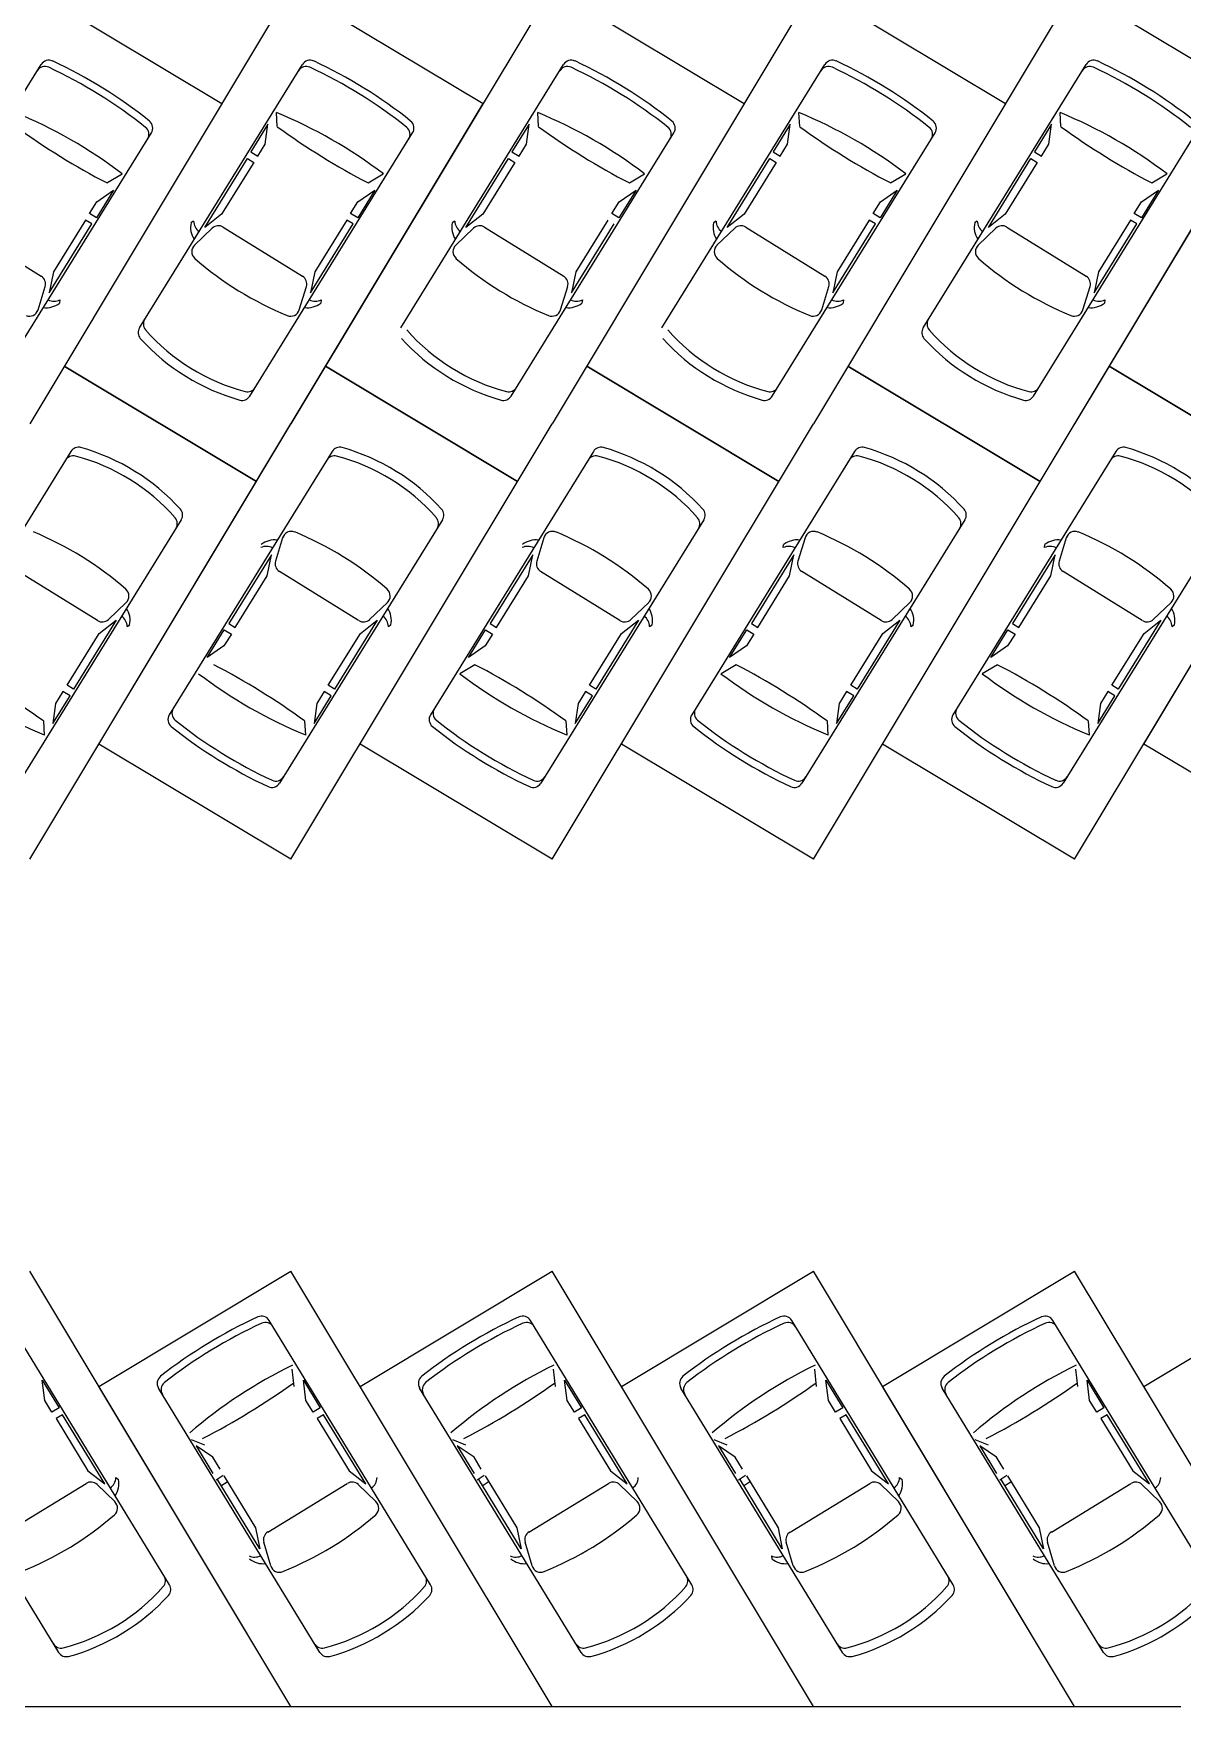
# Model space of a CAD drawing. Header units: millimetres. Extents: x 2478 to 18835, y -4183 to 1193.
# Drawn here: x 15297 to 16749, y -4183 to -2070 of the extents above; entities that cross this region are included whole.
import ezdxf

# ---------------------------------------------------------------- set-up
doc = ezdxf.new("R2010")
doc.units = ezdxf.units.MM

msp = doc.modelspace()

# ---------------------------------------------------------------- linework, layer by layer
at = {"color": 1}
for p, q in [((15622.2, -2013.2), (15292.2, -2563.2)), ((15292.2, -2013.2), (15534.9, -2158.8)), ((15622.2, -2013.2), (15292.2, -2563.2)), ((15952.2, -2013.2), (15622.2, -2563.2)), ((15622.2, -2013.2), (15864.9, -2158.8)), ((15952.2, -2013.2), (16194.9, -2158.8)), ((16282.2, -2013.2), (15952.2, -2563.2)), ((16612.2, -2013.2), (16282.2, -2563.2)), ((16282.2, -2013.2), (16524.9, -2158.8)), ((16612.2, -2013.2), (16282.2, -2563.2)), ((16612.2, -2013.2), (16854.9, -2158.8)), ((16942.2, -2013.2), (16612.2, -2563.2)), ((16942.2, -2013.2), (16612.2, -2563.2)), ((15292.2, -3113.2), (15864.9, -2158.8)), ((16282.2, -3113.2), (16854.9, -2158.8)), ((16612.2, -3113.2), (17184.9, -2158.8)), ((15578.5, -2636), (15335.9, -2490.4)), ((15335.9, -2490.4), (15578.5, -2636)), ((15908.5, -2636), (15665.9, -2490.4)), ((15665.9, -2490.4), (15908.5, -2636)), ((15665.9, -2490.4), (15908.5, -2636)), ((15665.9, -2490.4), (15908.5, -2636)), ((15995.9, -2490.4), (16238.5, -2636)), ((15995.9, -2490.4), (16238.5, -2636)), ((16238.5, -2636), (15995.9, -2490.4)), ((16325.9, -2490.4), (16568.5, -2636)), ((16568.5, -2636), (16325.9, -2490.4)), ((16898.5, -2636), (16655.9, -2490.4)), ((16655.9, -2490.4), (16898.5, -2636)), ((15379.6, -2967.6), (15622.2, -2563.2)), ((15622.2, -3113.2), (15952.2, -2563.2)), ((15952.2, -3113.2), (16282.2, -2563.2)), ((15952.2, -3113.2), (16282.2, -2563.2)), ((16699.6, -2967.6), (16942.2, -2563.2)), ((15622.2, -3113.2), (15379.6, -2967.6)), ((15952.2, -3113.2), (15709.6, -2967.6)), ((16282.2, -3113.2), (16039.6, -2967.6)), ((16282.2, -3113.2), (16039.6, -2967.6)), ((16612.2, -3113.2), (16369.6, -2967.6)), ((16612.2, -3113.2), (16369.6, -2967.6)), ((16942.2, -3113.2), (16699.6, -2967.6)), ((15622.2, -4183.2), (15292.2, -3633.2)), ((15379.6, -3778.8), (15622.2, -3633.2)), ((15952.2, -4183.2), (15622.2, -3633.2)), ((15709.6, -3778.8), (15952.2, -3633.2)), ((16282.2, -4183.2), (15952.2, -3633.2)), ((16039.6, -3778.8), (16282.2, -3633.2)), ((16612.2, -4183.2), (16282.2, -3633.2)), ((16369.6, -3778.8), (16612.2, -3633.2)), ((16942.2, -4183.2), (16612.2, -3633.2)), ((16699.6, -3778.8), (16942.2, -3633.2)), ((15622.2, -4183.2), (15379.6, -3778.8)), ((16612.2, -4183.2), (16369.6, -3778.8))]:
    msp.add_line(p, q, dxfattribs=at)
at = {"color": 0}
for p, q in [((15100.8, -2442), (15306.6, -2109.4)), ((15430.8, -2442), (15636.6, -2109.4)), ((15760.8, -2442), (15966.6, -2109.4)), ((16090.8, -2442), (16296.6, -2109.4)), ((16420.8, -2442), (16626.6, -2109.4)), ((15604.9, -2187.9), (15603.9, -2170.2)), ((15934.9, -2187.9), (15933.9, -2170.2)), ((16264.9, -2187.9), (16263.9, -2170.2)), ((16594.9, -2187.9), (16593.9, -2170.2)), ((15240.2, -2528.2), (15445.9, -2195.7)), ((15570.2, -2528.2), (15775.9, -2195.7)), ((15593, -2184.6), (15571.4, -2219.6)), ((15589.6, -2210.1), (15593, -2184.6)), ((15900.2, -2528.2), (16105.9, -2195.7)), ((15923, -2184.6), (15901.4, -2219.6)), ((15919.6, -2210.1), (15923, -2184.6)), ((16230.2, -2528.2), (16435.9, -2195.7)), ((16253, -2184.6), (16231.4, -2219.6)), ((16249.6, -2210.1), (16253, -2184.6)), ((16560.2, -2528.2), (16765.9, -2195.7)), ((16583, -2184.6), (16561.4, -2219.6)), ((16579.6, -2210.1), (16583, -2184.6)), ((15580.3, -2225.1), (15589.6, -2210.1)), ((15910.3, -2225.1), (15919.6, -2210.1)), ((16240.3, -2225.1), (16249.6, -2210.1)), ((16570.3, -2225.1), (16579.6, -2210.1)), ((15513.3, -2315.2), (15567.1, -2228.2)), ((15575.1, -2233.1), (15534.6, -2298.6)), ((15567.1, -2228.2), (15575.1, -2233.1)), ((15571.4, -2219.6), (15580.3, -2225.1)), ((15843.3, -2315.2), (15897.1, -2228.2)), ((15905.1, -2233.1), (15864.6, -2298.6)), ((15897.1, -2228.2), (15905.1, -2233.1)), ((15901.4, -2219.6), (15910.3, -2225.1)), ((16173.3, -2315.2), (16227.1, -2228.2)), ((16235.1, -2233.1), (16194.6, -2298.6)), ((16227.1, -2228.2), (16235.1, -2233.1)), ((16231.4, -2219.6), (16240.3, -2225.1)), ((16503.3, -2315.2), (16557.1, -2228.2)), ((16565.1, -2233.1), (16524.6, -2298.6)), ((16557.1, -2228.2), (16565.1, -2233.1)), ((16561.4, -2219.6), (16570.3, -2225.1)), ((15389.8, -2259), (15408.9, -2247.6)), ((15719.8, -2259), (15738.9, -2247.6)), ((16049.8, -2259), (16068.9, -2247.6)), ((16379.8, -2259), (16398.9, -2247.6)), ((16709.8, -2259), (16728.9, -2247.6)), ((15398.1, -2268.2), (15376.5, -2303.2)), ((15376.8, -2282.7), (15398.1, -2268.2)), ((15728.1, -2268.2), (15706.5, -2303.2)), ((15706.8, -2282.7), (15728.1, -2268.2)), ((16058.1, -2268.2), (16036.5, -2303.2)), ((16036.8, -2282.7), (16058.1, -2268.2)), ((16388.1, -2268.2), (16366.5, -2303.2)), ((16366.8, -2282.7), (16388.1, -2268.2)), ((16718.1, -2268.2), (16696.5, -2303.2)), ((16696.8, -2282.7), (16718.1, -2268.2)), ((15367.5, -2297.6), (15376.8, -2282.7)), ((15376.5, -2303.2), (15367.5, -2297.6)), ((15534.6, -2298.6), (15513.3, -2315.2)), ((15697.5, -2297.6), (15706.8, -2282.7)), ((15706.5, -2303.2), (15697.5, -2297.6)), ((15864.6, -2298.6), (15843.3, -2315.2)), ((16027.5, -2297.6), (16036.8, -2282.7)), ((16036.5, -2303.2), (16027.5, -2297.6)), ((16194.6, -2298.6), (16173.3, -2315.2)), ((16357.5, -2297.6), (16366.8, -2282.7)), ((16366.5, -2303.2), (16357.5, -2297.6)), ((16524.6, -2298.6), (16503.3, -2315.2)), ((16687.5, -2297.6), (16696.8, -2282.7)), ((16696.5, -2303.2), (16687.5, -2297.6)), ((15206.7, -2314.7), (15306.8, -2376.6)), ((15316.8, -2397.9), (15370.6, -2310.8)), ((15362.7, -2305.9), (15322.2, -2371.3)), ((15370.6, -2310.8), (15362.7, -2305.9)), ((15499.2, -2307.1), (15495.9, -2309.3)), ((15500.4, -2337.4), (15522.8, -2316.1)), ((15536.7, -2314.7), (15636.8, -2376.6)), ((15646.8, -2397.9), (15700.6, -2310.8)), ((15692.7, -2305.9), (15652.2, -2371.3)), ((15700.6, -2310.8), (15692.7, -2305.9)), ((15829.2, -2307.1), (15825.9, -2309.3)), ((15830.4, -2337.4), (15852.8, -2316.1)), ((15866.7, -2314.7), (15966.8, -2376.6)), ((15976.8, -2397.9), (16030.6, -2310.8)), ((16022.7, -2305.9), (15982.2, -2371.3)), ((16159.2, -2307.1), (16155.9, -2309.3)), ((16160.4, -2337.4), (16182.8, -2316.1)), ((16196.7, -2314.7), (16296.8, -2376.6)), ((16306.8, -2397.9), (16360.6, -2310.8)), ((16352.7, -2305.9), (16312.2, -2371.3)), ((16360.6, -2310.8), (16352.7, -2305.9)), ((16489.2, -2307.1), (16485.9, -2309.3)), ((16490.4, -2337.4), (16512.8, -2316.1)), ((16526.7, -2314.7), (16626.8, -2376.6)), ((16636.8, -2397.9), (16690.6, -2310.8)), ((16682.7, -2305.9), (16642.2, -2371.3)), ((16690.6, -2310.8), (16682.7, -2305.9)), ((15322.2, -2371.3), (15316.8, -2397.9)), ((15652.2, -2371.3), (15646.8, -2397.9)), ((15982.2, -2371.3), (15976.8, -2397.9)), ((16312.2, -2371.3), (16306.8, -2397.9)), ((16642.2, -2371.3), (16636.8, -2397.9)), ((15302.7, -2419.3), (15311.8, -2389.7)), ((15330.4, -2406.8), (15329.8, -2410.7)), ((15632.7, -2419.3), (15641.8, -2389.7)), ((15660.4, -2406.8), (15659.8, -2410.7)), ((15962.7, -2419.3), (15971.8, -2389.7)), ((15990.4, -2406.8), (15989.8, -2410.7)), ((16292.7, -2419.3), (16301.8, -2389.7)), ((16320.4, -2406.8), (16319.8, -2410.7)), ((16622.7, -2419.3), (16631.8, -2389.7)), ((16650.4, -2406.8), (16649.8, -2410.7)), ((15344.3, -2598.1), (15138.5, -2930.7)), ((15674.3, -2598.1), (15468.5, -2930.7)), ((16004.3, -2598.1), (15798.5, -2930.7)), ((16334.3, -2598.1), (16128.5, -2930.7)), ((16664.3, -2598.1), (16458.5, -2930.7)), ((15483.6, -2684.4), (15277.8, -3017)), ((15813.6, -2684.4), (15607.8, -3017)), ((16143.6, -2684.4), (15937.8, -3017)), ((16473.6, -2684.4), (16267.8, -3017)), ((16803.6, -2684.4), (16597.8, -3017)), ((15611.7, -2707.1), (15602.7, -2736.7)), ((15941.7, -2707.1), (15932.7, -2736.7)), ((16244.1, -2719.6), (16244.6, -2715.6)), ((16271.7, -2707.1), (16262.7, -2736.7)), ((16574.1, -2719.6), (16574.6, -2715.6)), ((16601.7, -2707.1), (16592.7, -2736.7)), ((15597.6, -2728.5), (15543.8, -2815.5)), ((15592.2, -2755), (15597.6, -2728.5)), ((15927.6, -2728.5), (15873.8, -2815.5)), ((15922.2, -2755), (15927.6, -2728.5)), ((16257.6, -2728.5), (16203.8, -2815.5)), ((16252.2, -2755), (16257.6, -2728.5)), ((16587.6, -2728.5), (16533.8, -2815.5)), ((16582.2, -2755), (16587.6, -2728.5)), ((15377.7, -2811.7), (15277.6, -2749.7)), ((15551.8, -2820.5), (15592.2, -2755)), ((15707.7, -2811.7), (15607.6, -2749.7)), ((15881.8, -2820.5), (15922.2, -2755)), ((16037.7, -2811.7), (15937.6, -2749.7)), ((16211.8, -2820.5), (16252.2, -2755)), ((16367.7, -2811.7), (16267.6, -2749.7)), ((16541.8, -2820.5), (16582.2, -2755)), ((16697.7, -2811.7), (16597.6, -2749.7)), ((15414.1, -2789), (15391.6, -2810.3)), ((15744.1, -2789), (15721.6, -2810.3)), ((16074.1, -2789), (16051.6, -2810.3)), ((16404.1, -2789), (16381.6, -2810.3)), ((16734.1, -2789), (16711.6, -2810.3)), ((15339.4, -2893.2), (15379.9, -2827.8)), ((15401.2, -2811.1), (15347.3, -2898.1)), ((15379.9, -2827.8), (15401.2, -2811.1)), ((15415.2, -2819.3), (15418.5, -2817)), ((15516.3, -2858.2), (15538, -2823.2)), ((15546.9, -2828.7), (15537.6, -2843.7)), ((15538, -2823.2), (15546.9, -2828.7)), ((15543.8, -2815.5), (15551.8, -2820.5)), ((15669.4, -2893.2), (15709.9, -2827.8)), ((15731.2, -2811.1), (15677.3, -2898.1)), ((15709.9, -2827.8), (15731.2, -2811.1)), ((15745.2, -2819.3), (15748.5, -2817)), ((15846.3, -2858.2), (15868, -2823.2)), ((15876.9, -2828.7), (15867.6, -2843.7)), ((15868, -2823.2), (15876.9, -2828.7)), ((15873.8, -2815.5), (15881.8, -2820.5)), ((15999.4, -2893.2), (16039.9, -2827.8)), ((16061.2, -2811.1), (16007.3, -2898.1)), ((16039.9, -2827.8), (16061.2, -2811.1)), ((16075.2, -2819.3), (16078.5, -2817)), ((16176.3, -2858.2), (16198, -2823.2)), ((16206.9, -2828.7), (16197.6, -2843.7)), ((16198, -2823.2), (16206.9, -2828.7)), ((16203.8, -2815.5), (16211.8, -2820.5)), ((16329.4, -2893.2), (16369.9, -2827.8)), ((16391.2, -2811.1), (16337.3, -2898.1)), ((16369.9, -2827.8), (16391.2, -2811.1)), ((16405.2, -2819.3), (16408.5, -2817)), ((16506.3, -2858.2), (16528, -2823.2)), ((16536.9, -2828.7), (16527.6, -2843.7)), ((16528, -2823.2), (16536.9, -2828.7)), ((16533.8, -2815.5), (16541.8, -2820.5)), ((16659.4, -2893.2), (16699.9, -2827.8)), ((16721.2, -2811.1), (16667.3, -2898.1)), ((16699.9, -2827.8), (16721.2, -2811.1)), ((16735.2, -2819.3), (16738.5, -2817)), ((15537.6, -2843.7), (15516.3, -2858.2)), ((15867.6, -2843.7), (15846.3, -2858.2)), ((16197.6, -2843.7), (16176.3, -2858.2)), ((16527.6, -2843.7), (16506.3, -2858.2)), ((15854.6, -2867.4), (15835.6, -2878.8)), ((16184.6, -2867.4), (16165.6, -2878.8)), ((16514.6, -2867.4), (16495.6, -2878.8)), ((15347.3, -2898.1), (15339.4, -2893.2)), ((15677.3, -2898.1), (15669.4, -2893.2)), ((16007.3, -2898.1), (15999.4, -2893.2)), ((16337.3, -2898.1), (16329.4, -2893.2)), ((16667.3, -2898.1), (16659.4, -2893.2)), ((15321.4, -2941.8), (15343.1, -2906.8)), ((15334.1, -2901.3), (15324.9, -2916.2)), ((15343.1, -2906.8), (15334.1, -2901.3)), ((15651.4, -2941.8), (15673.1, -2906.8)), ((15664.1, -2901.3), (15654.9, -2916.2)), ((15673.1, -2906.8), (15664.1, -2901.3)), ((15981.4, -2941.8), (16003.1, -2906.8)), ((15994.1, -2901.3), (15984.9, -2916.2)), ((16003.1, -2906.8), (15994.1, -2901.3)), ((16311.4, -2941.8), (16333.1, -2906.8)), ((16324.1, -2901.3), (16314.9, -2916.2)), ((16333.1, -2906.8), (16324.1, -2901.3)), ((16641.4, -2941.8), (16663.1, -2906.8)), ((16654.1, -2901.3), (16644.9, -2916.2)), ((16663.1, -2906.8), (16654.1, -2901.3)), ((15324.9, -2916.2), (15321.4, -2941.8)), ((15654.9, -2916.2), (15651.4, -2941.8)), ((15984.9, -2916.2), (15981.4, -2941.8)), ((16314.9, -2916.2), (16311.4, -2941.8)), ((16644.9, -2916.2), (16641.4, -2941.8)), ((15309.5, -2938.4), (15310.6, -2956.2)), ((15639.5, -2938.4), (15640.6, -2956.2)), ((15969.5, -2938.4), (15970.6, -2956.2)), ((16299.5, -2938.4), (16300.6, -2956.2)), ((16629.5, -2938.4), (16630.6, -2956.2)), ((15468.6, -4029.3), (15264.8, -3695.6)), ((15798.6, -4029.3), (15594.8, -3695.6)), ((16128.6, -4029.3), (15924.8, -3695.6)), ((16458.6, -4029.3), (16254.8, -3695.6)), ((16788.6, -4029.3), (16584.8, -3695.6)), ((15626.2, -3779), (15623.9, -3756.9)), ((15956.2, -3779), (15953.9, -3756.9)), ((16286.2, -3779), (16283.9, -3756.9)), ((16616.2, -3779), (16613.9, -3756.9)), ((15328.8, -4114.8), (15124.8, -3780.9)), ((15311.2, -3796.5), (15307.9, -3771)), ((15307.9, -3771), (15329.3, -3806.1)), ((15658.8, -4114.8), (15454.8, -3780.9)), ((15641.2, -3796.5), (15637.9, -3771)), ((15637.9, -3771), (15659.3, -3806.1)), ((15988.8, -4114.8), (15784.8, -3780.9)), ((15971.2, -3796.5), (15967.9, -3771)), ((15967.9, -3771), (15989.3, -3806.1)), ((16318.8, -4114.8), (16114.8, -3780.9)), ((16297.9, -3771), (16319.3, -3806.1)), ((16301.2, -3796.5), (16297.9, -3771)), ((16648.8, -4114.8), (16444.8, -3780.9)), ((16627.9, -3771), (16649.3, -3806.1)), ((16631.2, -3796.5), (16627.9, -3771)), ((15320.3, -3811.6), (15311.2, -3796.5)), ((15650.3, -3811.6), (15641.2, -3796.5)), ((15980.3, -3811.6), (15971.2, -3796.5)), ((16310.3, -3811.6), (16301.2, -3796.5)), ((16640.3, -3811.6), (16631.2, -3796.5)), ((15329.3, -3806.1), (15320.3, -3811.6)), ((15333.5, -3814.7), (15325.5, -3819.6)), ((15325.5, -3819.6), (15365.7, -3885.3)), ((15386.9, -3902.1), (15333.5, -3814.7)), ((15659.3, -3806.1), (15650.3, -3811.6)), ((15663.5, -3814.7), (15655.5, -3819.6)), ((15655.5, -3819.6), (15695.7, -3885.3)), ((15716.9, -3902.1), (15663.5, -3814.7)), ((15989.3, -3806.1), (15980.3, -3811.6)), ((15993.5, -3814.7), (15985.5, -3819.6)), ((15985.5, -3819.6), (16025.7, -3885.3)), ((16046.9, -3902.1), (15993.5, -3814.7)), ((16319.3, -3806.1), (16310.3, -3811.6)), ((16323.5, -3814.7), (16315.5, -3819.6)), ((16315.5, -3819.6), (16355.7, -3885.3)), ((16376.9, -3902.1), (16323.5, -3814.7)), ((16649.3, -3806.1), (16640.3, -3811.6)), ((16653.5, -3814.7), (16645.5, -3819.6)), ((16645.5, -3819.6), (16685.7, -3885.3)), ((16706.9, -3902.1), (16653.5, -3814.7)), ((15513.2, -3853), (15496.7, -3846.4)), ((15502.3, -3853.8), (15523.7, -3888.9)), ((15523.5, -3868.4), (15502.3, -3853.8)), ((15843.2, -3853), (15826.7, -3846.4)), ((15832.3, -3853.8), (15853.7, -3888.9)), ((15853.5, -3868.4), (15832.3, -3853.8)), ((16173.2, -3853), (16156.7, -3846.4)), ((16183.5, -3868.4), (16162.3, -3853.8)), ((16162.3, -3853.8), (16183.7, -3888.9)), ((16503.2, -3853), (16486.7, -3846.4)), ((16513.5, -3868.4), (16492.3, -3853.8)), ((16492.3, -3853.8), (16513.7, -3888.9)), ((15365.7, -3885.3), (15386.9, -3902.1)), ((15532.7, -3883.4), (15523.5, -3868.4)), ((15695.7, -3885.3), (15716.9, -3902.1)), ((15862.7, -3883.4), (15853.5, -3868.4)), ((16025.7, -3885.3), (16046.9, -3902.1)), ((16192.7, -3883.4), (16183.5, -3868.4)), ((16355.7, -3885.3), (16376.9, -3902.1)), ((16522.7, -3883.4), (16513.5, -3868.4)), ((16685.7, -3885.3), (16706.9, -3902.1)), ((15262.9, -3962.8), (15363.4, -3901.4)), ((15399.6, -3924.3), (15377.3, -3902.9)), ((15401, -3894), (15404.2, -3896.3)), ((15527.6, -3896.8), (15536.4, -3891)), ((15582.9, -3983.9), (15529.5, -3896.6)), ((15533.7, -3904.3), (15541.5, -3899.2)), ((15537.5, -3891.7), (15577.6, -3957.4)), ((15592.9, -3962.8), (15693.4, -3901.4)), ((15729.6, -3924.3), (15707.3, -3902.9)), ((15857.6, -3896.8), (15866.4, -3891)), ((15912.9, -3983.9), (15859.5, -3896.6)), ((15863.7, -3904.3), (15871.5, -3899.2)), ((15867.5, -3891.7), (15907.6, -3957.4)), ((15922.9, -3962.8), (16023.4, -3901.4)), ((16059.6, -3924.3), (16037.3, -3902.9)), ((16187.6, -3896.8), (16196.4, -3891)), ((16242.9, -3983.9), (16189.5, -3896.6)), ((16193.7, -3904.3), (16201.5, -3899.2)), ((16197.5, -3891.7), (16237.6, -3957.4)), ((16252.9, -3962.8), (16353.4, -3901.4)), ((16389.6, -3924.3), (16367.3, -3902.9)), ((16391, -3894), (16394.2, -3896.3)), ((16517.6, -3896.8), (16526.4, -3891)), ((16572.9, -3983.9), (16519.5, -3896.6)), ((16523.7, -3904.3), (16531.5, -3899.2)), ((16527.5, -3891.7), (16567.6, -3957.4)), ((16582.9, -3962.8), (16683.4, -3901.4)), ((16719.6, -3924.3), (16697.3, -3902.9)), ((15577.6, -3957.4), (15582.9, -3983.9)), ((15907.6, -3957.4), (15912.9, -3983.9)), ((16237.6, -3957.4), (16242.9, -3983.9)), ((16567.6, -3957.4), (16572.9, -3983.9)), ((15596.8, -4005.4), (15588, -3975.8)), ((15926.8, -4005.4), (15918, -3975.8)), ((16229.2, -3992.8), (16229.8, -3996.7)), ((16256.8, -4005.4), (16248, -3975.8)), ((16586.8, -4005.4), (16578, -3975.8))]:
    msp.add_line(p, q, dxfattribs=at)
at = {"color": 4}
msp.add_line((8362.2, -4183.2), (16746.3, -4183.2), dxfattribs=at)
at = {"color": 0}
for centre, major_axis, start_param, end_param in [((15311.4, -2123.3), (-2.6, 11.1), 5.626184, 7.068583), ((15316.3, -2115.4), (-2.6, 11.1), 5.626184, 7.068583), ((15056, -2669.4), (-597.9, -140.8), 3.808851, 4.043797), ((15060.9, -2661.4), (-597.9, -140.8), 3.808851, 4.043797), ((15641.4, -2123.3), (-2.6, 11.1), 5.626184, 7.068583), ((15646.3, -2115.4), (-2.6, 11.1), 5.626184, 7.068583), ((15386, -2669.4), (-597.9, -140.8), 3.808851, 4.043797), ((15390.9, -2661.4), (-597.9, -140.8), 3.808851, 4.043797), ((15971.4, -2123.3), (-2.6, 11.1), 5.626184, 7.068583), ((15976.3, -2115.4), (-2.6, 11.1), 5.626184, 7.068583), ((15716, -2669.4), (-597.9, -140.8), 3.808851, 4.043797), ((15720.9, -2661.4), (-597.9, -140.8), 3.808851, 4.043797), ((16301.4, -2123.3), (-2.6, 11.1), 5.626184, 7.068583), ((16306.3, -2115.4), (-2.6, 11.1), 5.626184, 7.068583), ((16046, -2669.4), (-597.9, -140.8), 3.808851, 4.043797), ((16050.9, -2661.4), (-597.9, -140.8), 3.808851, 4.043797), ((16631.4, -2123.3), (-2.6, 11.1), 5.626184, 7.068583), ((16636.3, -2115.4), (-2.6, 11.1), 5.626184, 7.068583), ((16376, -2669.4), (-597.9, -140.8), 3.808851, 4.043797), ((16380.9, -2661.4), (-597.9, -140.8), 3.808851, 4.043797), ((15048.1, -2720.7), (-136.4, 579.2), 5.400401, 5.662686), ((15378.1, -2720.7), (-136.4, 579.2), 5.400401, 5.662686), ((15708.1, -2720.7), (-136.4, 579.2), 5.400401, 5.662686), ((16038.1, -2720.7), (-136.4, 579.2), 5.400401, 5.662686), ((16368.1, -2720.7), (-136.4, 579.2), 5.400401, 5.662686), ((15809, -1453.1), (-208.3, 884.2), 2.281762, 2.430627), ((15431.3, -2197.6), (-2.6, 11.1), 3.926991, 5.367923), ((15436.2, -2189.7), (-2.6, 11.1), 3.926991, 5.367923), ((16139, -1453.1), (-208.3, 884.2), 2.281762, 2.430627), ((15761.3, -2197.6), (-2.6, 11.1), 3.926991, 5.367923), ((15766.2, -2189.7), (-2.6, 11.1), 3.926991, 5.367923), ((16469, -1453.1), (-208.3, 884.2), 2.281762, 2.430627), ((16091.3, -2197.6), (-2.6, 11.1), 3.926991, 5.367923), ((16096.2, -2189.7), (-2.6, 11.1), 3.926991, 5.367923), ((16799, -1453.1), (-208.3, 884.2), 2.281762, 2.430627), ((16421.3, -2197.6), (-2.6, 11.1), 3.926991, 5.367923), ((16426.2, -2189.7), (-2.6, 11.1), 3.926991, 5.367923), ((17129, -1453.1), (-208.3, 884.2), 2.281762, 2.430627), ((15522.6, -2315), (-26.5, -6.2), -0.439922, 0.360338), ((15515.5, -2306.9), (-15.8, -3.7), -0.220829, 0.729047), ((15530.7, -2324.4), (-11.1, -2.6), 3.926991, 5.240463), ((15852.6, -2315), (-26.5, -6.2), -0.439922, 0.360338), ((15845.5, -2306.9), (-15.8, -3.7), -0.220829, 0.729047), ((15860.7, -2324.4), (-11.1, -2.6), 3.926991, 5.240463), ((16182.6, -2315), (-26.5, -6.2), -0.439922, 0.360338), ((16175.5, -2306.9), (-15.8, -3.7), -0.220829, 0.729047), ((16190.7, -2324.4), (-11.1, -2.6), 3.926991, 5.240463), ((16512.6, -2315), (-26.5, -6.2), -0.439922, 0.360338), ((16505.5, -2306.9), (-15.8, -3.7), -0.220829, 0.729047), ((16520.7, -2324.4), (-11.1, -2.6), 3.926991, 5.240463), ((15508.3, -2345.7), (-2.6, 11.1), 0.528074, 2.182793), ((15838.3, -2345.7), (-2.6, 11.1), 0.528074, 2.182793), ((16168.3, -2345.7), (-2.6, 11.1), 0.528074, 2.182793), ((16498.3, -2345.7), (-2.6, 11.1), 0.528074, 2.182793), ((15780.7, -2032.1), (-415.5, -97.9), 0.623679, 0.947117), ((16110.7, -2032.1), (-415.5, -97.9), 0.623679, 0.947117), ((16440.7, -2032.1), (-415.5, -97.9), 0.623679, 0.947117), ((16770.7, -2032.1), (-415.5, -97.9), 0.623679, 0.947117), ((15300.8, -2386.4), (-2.6, 11.1), 4.184315, 5.497787), ((15630.8, -2386.4), (-2.6, 11.1), 4.184315, 5.497787), ((15960.8, -2386.4), (-2.6, 11.1), 4.184315, 5.497787), ((16290.8, -2386.4), (-2.6, 11.1), 4.184315, 5.497787), ((16620.8, -2386.4), (-2.6, 11.1), 4.184315, 5.497787), ((15323.3, -2392.2), (-3.7, 15.8), 2.412546, 3.362421), ((15653.3, -2392.2), (-3.7, 15.8), 2.412546, 3.362421), ((15983.3, -2392.2), (-3.7, 15.8), 2.412546, 3.362421), ((16313.3, -2392.2), (-3.7, 15.8), 2.412546, 3.362421), ((16643.3, -2392.2), (-3.7, 15.8), 2.412546, 3.362421), ((15291.8, -2415.9), (-11.1, -2.6), 0.958799, 2.613518), ((15312.9, -2389.4), (-6.2, 26.5), 2.781255, 3.581514), ((15621.8, -2415.9), (-11.1, -2.6), 0.958799, 2.613518), ((15642.9, -2389.4), (-6.2, 26.5), 2.781255, 3.581514), ((15951.8, -2415.9), (-11.1, -2.6), 0.958799, 2.613518), ((15972.9, -2389.4), (-6.2, 26.5), 2.781255, 3.581514), ((16281.8, -2415.9), (-11.1, -2.6), 0.958799, 2.613518), ((16302.9, -2389.4), (-6.2, 26.5), 2.781255, 3.581514), ((16611.8, -2415.9), (-11.1, -2.6), 0.958799, 2.613518), ((16632.9, -2389.4), (-6.2, 26.5), 2.781255, 3.581514), ((15440.5, -2448), (-11.1, -2.6), -0.785398, 0.48085), ((15447.2, -2437.2), (-2.6, 11.1), 0.785398, 2.032674), ((15629.6, -2276.4), (-58.4, 247.8), 2.060666, 2.651723), ((15959.6, -2276.4), (-58.4, 247.8), 2.060666, 2.651723), ((16289.6, -2276.4), (-58.4, 247.8), 2.060666, 2.651723), ((16430.5, -2448), (-11.1, -2.6), -0.785398, 0.48085), ((16437.2, -2437.2), (-2.6, 11.1), 0.785398, 2.032674), ((16619.6, -2276.4), (-58.4, 247.8), 2.060666, 2.651723), ((15631, -2274.1), (-262.2, -61.8), 0.50732, 1.063476), ((15961, -2274.1), (-262.2, -61.8), 0.50732, 1.063476), ((16291, -2274.1), (-262.2, -61.8), 0.50732, 1.063476), ((16621, -2274.1), (-262.2, -61.8), 0.50732, 1.063476), ((15560.5, -2522.2), (-11.1, -2.6), 1.089946, 2.356194), ((15567.2, -2511.4), (-11.1, -2.6), 1.108918, 2.356194), ((15890.5, -2522.2), (-11.1, -2.6), 1.089946, 2.356194), ((15897.2, -2511.4), (-11.1, -2.6), 1.108918, 2.356194), ((16220.5, -2522.2), (-11.1, -2.6), 1.089946, 2.356194), ((16227.2, -2511.4), (-11.1, -2.6), 1.108918, 2.356194), ((16550.5, -2522.2), (-11.1, -2.6), 1.089946, 2.356194), ((16557.2, -2511.4), (-11.1, -2.6), 1.108918, 2.356194), ((15354, -2604.1), (11.1, 2.6), 1.089946, 2.356194), ((15283.4, -2852.3), (262.2, 61.8), 0.50732, 1.063476), ((15684, -2604.1), (11.1, 2.6), 1.089946, 2.356194), ((15613.4, -2852.3), (262.2, 61.8), 0.50732, 1.063476), ((16014, -2604.1), (11.1, 2.6), 1.089946, 2.356194), ((15943.4, -2852.3), (262.2, 61.8), 0.50732, 1.063476), ((16344, -2604.1), (11.1, 2.6), 1.089946, 2.356194), ((16273.4, -2852.3), (262.2, 61.8), 0.50732, 1.063476), ((16674, -2604.1), (11.1, 2.6), 1.089946, 2.356194), ((16603.4, -2852.3), (262.2, 61.8), 0.50732, 1.063476), ((15347.3, -2615), (11.1, 2.6), 1.108918, 2.356194), ((15284.8, -2850), (58.4, -247.8), 2.060666, 2.651723), ((15677.3, -2615), (11.1, 2.6), 1.108918, 2.356194), ((15614.8, -2850), (58.4, -247.8), 2.060666, 2.651723), ((16007.3, -2615), (11.1, 2.6), 1.108918, 2.356194), ((15944.8, -2850), (58.4, -247.8), 2.060666, 2.651723), ((16337.3, -2615), (11.1, 2.6), 1.108918, 2.356194), ((16274.8, -2850), (58.4, -247.8), 2.060666, 2.651723), ((16667.3, -2615), (11.1, 2.6), 1.108918, 2.356194), ((16604.8, -2850), (58.4, -247.8), 2.060666, 2.651723), ((15467.2, -2689.2), (2.6, -11.1), 0.785398, 2.032674), ((15473.9, -2678.3), (11.1, 2.6), -0.785398, 0.48085), ((15797.2, -2689.2), (2.6, -11.1), 0.785398, 2.032674), ((15803.9, -2678.3), (11.1, 2.6), -0.785398, 0.48085), ((16127.2, -2689.2), (2.6, -11.1), 0.785398, 2.032674), ((16133.9, -2678.3), (11.1, 2.6), -0.785398, 0.48085), ((16457.2, -2689.2), (2.6, -11.1), 0.785398, 2.032674), ((16463.9, -2678.3), (11.1, 2.6), -0.785398, 0.48085), ((15133.7, -3094.2), (415.5, 97.9), 0.623679, 0.947117), ((15622.6, -2710.4), (11.1, 2.6), 0.958799, 2.613518), ((15463.7, -3094.2), (415.5, 97.9), 0.623679, 0.947117), ((15952.6, -2710.4), (11.1, 2.6), 0.958799, 2.613518), ((15793.7, -3094.2), (415.5, 97.9), 0.623679, 0.947117), ((16282.6, -2710.4), (11.1, 2.6), 0.958799, 2.613518), ((16123.7, -3094.2), (415.5, 97.9), 0.623679, 0.947117), ((16612.6, -2710.4), (11.1, 2.6), 0.958799, 2.613518), ((16453.7, -3094.2), (415.5, 97.9), 0.623679, 0.947117), ((15591.2, -2734.2), (3.7, -15.8), 2.412546, 3.362421), ((15601.6, -2737), (6.2, -26.5), 2.781255, 3.581514), ((15921.2, -2734.2), (3.7, -15.8), 2.412546, 3.362421), ((15931.6, -2737), (6.2, -26.5), 2.781255, 3.581514), ((16251.2, -2734.2), (3.7, -15.8), 2.412546, 3.362421), ((16261.6, -2737), (6.2, -26.5), 2.781255, 3.581514), ((16581.2, -2734.2), (3.7, -15.8), 2.412546, 3.362421), ((16591.6, -2737), (6.2, -26.5), 2.781255, 3.581514), ((15613.6, -2740), (2.6, -11.1), 4.184315, 5.497787), ((15943.6, -2740), (2.6, -11.1), 4.184315, 5.497787), ((16273.6, -2740), (2.6, -11.1), 4.184315, 5.497787), ((16603.6, -2740), (2.6, -11.1), 4.184315, 5.497787), ((15406.2, -2780.7), (2.6, -11.1), 0.528074, 2.182793), ((15736.2, -2780.7), (2.6, -11.1), 0.528074, 2.182793), ((16066.2, -2780.7), (2.6, -11.1), 0.528074, 2.182793), ((16396.2, -2780.7), (2.6, -11.1), 0.528074, 2.182793), ((16726.2, -2780.7), (2.6, -11.1), 0.528074, 2.182793), ((15383.8, -2802), (11.1, 2.6), 3.926991, 5.240463), ((15399, -2819.5), (15.8, 3.7), -0.220829, 0.729047), ((15391.8, -2811.4), (26.5, 6.2), -0.439922, 0.360338), ((15713.8, -2802), (11.1, 2.6), 3.926991, 5.240463), ((15729, -2819.5), (15.8, 3.7), -0.220829, 0.729047), ((15721.8, -2811.4), (26.5, 6.2), -0.439922, 0.360338), ((16043.8, -2802), (11.1, 2.6), 3.926991, 5.240463), ((16059, -2819.5), (15.8, 3.7), -0.220829, 0.729047), ((16051.8, -2811.4), (26.5, 6.2), -0.439922, 0.360338), ((16373.8, -2802), (11.1, 2.6), 3.926991, 5.240463), ((16389, -2819.5), (15.8, 3.7), -0.220829, 0.729047), ((16381.8, -2811.4), (26.5, 6.2), -0.439922, 0.360338), ((16703.8, -2802), (11.1, 2.6), 3.926991, 5.240463), ((16719, -2819.5), (15.8, 3.7), -0.220829, 0.729047), ((16711.8, -2811.4), (26.5, 6.2), -0.439922, 0.360338), ((14775.4, -3673.3), (208.3, -884.2), 2.281762, 2.430627), ((15105.4, -3673.3), (208.3, -884.2), 2.281762, 2.430627), ((15435.4, -3673.3), (208.3, -884.2), 2.281762, 2.430627), ((15765.4, -3673.3), (208.3, -884.2), 2.281762, 2.430627), ((16095.4, -3673.3), (208.3, -884.2), 2.281762, 2.430627), ((15536.3, -2405.6), (136.4, -579.2), 5.400401, 5.662686), ((15866.3, -2405.6), (136.4, -579.2), 5.400401, 5.662686), ((16196.3, -2405.6), (136.4, -579.2), 5.400401, 5.662686), ((16526.3, -2405.6), (136.4, -579.2), 5.400401, 5.662686), ((16856.3, -2405.6), (136.4, -579.2), 5.400401, 5.662686), ((15478.2, -2936.7), (2.6, -11.1), 3.926991, 5.367923), ((15483.2, -2928.7), (2.6, -11.1), 3.926991, 5.367923), ((15808.2, -2936.7), (2.6, -11.1), 3.926991, 5.367923), ((15813.2, -2928.7), (2.6, -11.1), 3.926991, 5.367923), ((16138.2, -2936.7), (2.6, -11.1), 3.926991, 5.367923), ((16143.2, -2928.7), (2.6, -11.1), 3.926991, 5.367923), ((16468.2, -2936.7), (2.6, -11.1), 3.926991, 5.367923), ((16473.2, -2928.7), (2.6, -11.1), 3.926991, 5.367923), ((15853.5, -2464.9), (597.9, 140.8), 3.808851, 4.043797), ((15858.4, -2456.9), (597.9, 140.8), 3.808851, 4.043797), ((16183.5, -2464.9), (597.9, 140.8), 3.808851, 4.043797), ((16188.4, -2456.9), (597.9, 140.8), 3.808851, 4.043797), ((16513.5, -2464.9), (597.9, 140.8), 3.808851, 4.043797), ((16518.4, -2456.9), (597.9, 140.8), 3.808851, 4.043797), ((16843.5, -2464.9), (597.9, 140.8), 3.808851, 4.043797), ((16848.4, -2456.9), (597.9, 140.8), 3.808851, 4.043797), ((15598.1, -3011), (2.6, -11.1), 5.626184, 7.068583), ((15603.1, -3003), (2.6, -11.1), 5.626184, 7.068583), ((15928.1, -3011), (2.6, -11.1), 5.626184, 7.068583), ((15933.1, -3003), (2.6, -11.1), 5.626184, 7.068583), ((16258.1, -3011), (2.6, -11.1), 5.626184, 7.068583), ((16263.1, -3003), (2.6, -11.1), 5.626184, 7.068583), ((16588.1, -3011), (2.6, -11.1), 5.626184, 7.068583), ((16593.1, -3003), (2.6, -11.1), 5.626184, 7.068583), ((15836.6, -4249.4), (-144.2, -597.1), 3.808851, 4.043797), ((15585, -3701.5), (-11.1, 2.7), 3.926991, 5.367923), ((15589.9, -3709.5), (-11.1, 2.7), 3.926991, 5.367923), ((16166.6, -4249.4), (-144.2, -597.1), 3.808851, 4.043797), ((15915, -3701.5), (-11.1, 2.7), 3.926991, 5.367923), ((15919.9, -3709.5), (-11.1, 2.7), 3.926991, 5.367923), ((16496.6, -4249.4), (-144.2, -597.1), 3.808851, 4.043797), ((16245, -3701.5), (-11.1, 2.7), 3.926991, 5.367923), ((16249.9, -3709.5), (-11.1, 2.7), 3.926991, 5.367923), ((16826.6, -4249.4), (-144.2, -597.1), 3.808851, 4.043797), ((16575, -3701.5), (-11.1, 2.7), 3.926991, 5.367923), ((16579.9, -3709.5), (-11.1, 2.7), 3.926991, 5.367923), ((15841.5, -4257.4), (-144.2, -597.1), 3.808851, 4.043797), ((16171.5, -4257.4), (-144.2, -597.1), 3.808851, 4.043797), ((16501.5, -4257.4), (-144.2, -597.1), 3.808851, 4.043797), ((16831.5, -4257.4), (-144.2, -597.1), 3.808851, 4.043797), ((15883.7, -4287.6), (-578.4, 139.7), 5.400401, 5.662686), ((16213.7, -4287.6), (-578.4, 139.7), 5.400401, 5.662686), ((16543.7, -4287.6), (-578.4, 139.7), 5.400401, 5.662686), ((16873.7, -4287.6), (-578.4, 139.7), 5.400401, 5.662686), ((15464.6, -3775), (-11.1, 2.7), 5.626184, 7.068583), ((15469.5, -3783), (-11.1, 2.7), 5.626184, 7.068583), ((15096, -3036.4), (-883, 213.3), 2.281762, 2.430627), ((15794.6, -3775), (-11.1, 2.7), 5.626184, 7.068583), ((15799.5, -3783), (-11.1, 2.7), 5.626184, 7.068583), ((15426, -3036.4), (-883, 213.3), 2.281762, 2.430627), ((16124.6, -3775), (-11.1, 2.7), 5.626184, 7.068583), ((16129.5, -3783), (-11.1, 2.7), 5.626184, 7.068583), ((15756, -3036.4), (-883, 213.3), 2.281762, 2.430627), ((16454.6, -3775), (-11.1, 2.7), 5.626184, 7.068583), ((16459.5, -3783), (-11.1, 2.7), 5.626184, 7.068583), ((16086, -3036.4), (-883, 213.3), 2.281762, 2.430627), ((15369.4, -3911.1), (-11.1, 2.7), 4.184315, 5.497787), ((15384.7, -3893.7), (-15.8, 3.8), 2.412546, 3.362421), ((15377.5, -3901.8), (-26.5, 6.4), 2.781255, 3.581514), ((15699.4, -3911.1), (-11.1, 2.7), 4.184315, 5.497787), ((15714.7, -3893.7), (-15.8, 3.8), 2.412546, 3.362421), ((16029.4, -3911.1), (-11.1, 2.7), 4.184315, 5.497787), ((16044.7, -3893.7), (-15.8, 3.8), 2.412546, 3.362421), ((16359.4, -3911.1), (-11.1, 2.7), 4.184315, 5.497787), ((16374.7, -3893.7), (-15.8, 3.8), 2.412546, 3.362421), ((16367.5, -3901.8), (-26.5, 6.4), 2.781255, 3.581514), ((16689.4, -3911.1), (-11.1, 2.7), 4.184315, 5.497787), ((16704.7, -3893.7), (-15.8, 3.8), 2.412546, 3.362421), ((15391.7, -3932.6), (-2.7, -11.1), 0.958799, 2.613518), ((15721.7, -3932.6), (-2.7, -11.1), 0.958799, 2.613518), ((16051.7, -3932.6), (-2.7, -11.1), 0.958799, 2.613518), ((16381.7, -3932.6), (-2.7, -11.1), 0.958799, 2.613518), ((16711.7, -3932.6), (-2.7, -11.1), 0.958799, 2.613518), ((15121, -3617.5), (-100.2, -414.9), 0.623679, 0.947117), ((15451, -3617.5), (-100.2, -414.9), 0.623679, 0.947117), ((15781, -3617.5), (-100.2, -414.9), 0.623679, 0.947117), ((16111, -3617.5), (-100.2, -414.9), 0.623679, 0.947117), ((16441, -3617.5), (-100.2, -414.9), 0.623679, 0.947117), ((15598.9, -3972.5), (-2.7, -11.1), 3.926991, 5.240463), ((15928.9, -3972.5), (-2.7, -11.1), 3.926991, 5.240463), ((16258.9, -3972.5), (-2.7, -11.1), 3.926991, 5.240463), ((16588.9, -3972.5), (-2.7, -11.1), 3.926991, 5.240463), ((15576.4, -3978.2), (-3.8, -15.8), -0.220829, 0.729047), ((15906.4, -3978.2), (-3.8, -15.8), -0.220829, 0.729047), ((16236.4, -3978.2), (-3.8, -15.8), -0.220829, 0.729047), ((16566.4, -3978.2), (-3.8, -15.8), -0.220829, 0.729047), ((15586.9, -3975.5), (-6.4, -26.5), -0.439922, 0.360338), ((15607.8, -4002.2), (-11.1, 2.7), 0.528074, 2.182793), ((15916.9, -3975.5), (-6.4, -26.5), -0.439922, 0.360338), ((15937.8, -4002.2), (-11.1, 2.7), 0.528074, 2.182793), ((16246.9, -3975.5), (-6.4, -26.5), -0.439922, 0.360338), ((16267.8, -4002.2), (-11.1, 2.7), 0.528074, 2.182793), ((16576.9, -3975.5), (-6.4, -26.5), -0.439922, 0.360338), ((16597.8, -4002.2), (-11.1, 2.7), 0.528074, 2.182793), ((15270.7, -3862.5), (-247.5, 59.8), 2.060666, 2.651723), ((15452.2, -4024.4), (-2.7, -11.1), 1.108918, 2.356194), ((15458.9, -4035.3), (-2.7, -11.1), 1.089946, 2.356194), ((15600.7, -3862.5), (-247.5, 59.8), 2.060666, 2.651723), ((15782.2, -4024.4), (-2.7, -11.1), 1.108918, 2.356194), ((15788.9, -4035.3), (-2.7, -11.1), 1.089946, 2.356194), ((15930.7, -3862.5), (-247.5, 59.8), 2.060666, 2.651723), ((16112.2, -4024.4), (-2.7, -11.1), 1.108918, 2.356194), ((16118.9, -4035.3), (-2.7, -11.1), 1.089946, 2.356194), ((16260.7, -3862.5), (-247.5, 59.8), 2.060666, 2.651723), ((16442.2, -4024.4), (-2.7, -11.1), 1.108918, 2.356194), ((16448.9, -4035.3), (-2.7, -11.1), 1.089946, 2.356194), ((16590.7, -3862.5), (-247.5, 59.8), 2.060666, 2.651723), ((15269.3, -3860.3), (-63.3, -261.9), 0.50732, 1.063476), ((15599.3, -3860.3), (-63.3, -261.9), 0.50732, 1.063476), ((15929.3, -3860.3), (-63.3, -261.9), 0.50732, 1.063476), ((16259.3, -3860.3), (-63.3, -261.9), 0.50732, 1.063476), ((16589.3, -3860.3), (-63.3, -261.9), 0.50732, 1.063476), ((15331.9, -4097.9), (-11.1, 2.7), 0.785398, 2.032674), ((15338.5, -4108.8), (-2.7, -11.1), -0.785398, 0.48085), ((15661.9, -4097.9), (-11.1, 2.7), 0.785398, 2.032674), ((15668.5, -4108.8), (-2.7, -11.1), -0.785398, 0.48085), ((15991.9, -4097.9), (-11.1, 2.7), 0.785398, 2.032674), ((15998.5, -4108.8), (-2.7, -11.1), -0.785398, 0.48085), ((16321.9, -4097.9), (-11.1, 2.7), 0.785398, 2.032674), ((16328.5, -4108.8), (-2.7, -11.1), -0.785398, 0.48085), ((16651.9, -4097.9), (-11.1, 2.7), 0.785398, 2.032674), ((16658.5, -4108.8), (-2.7, -11.1), -0.785398, 0.48085)]:
    msp.add_ellipse(centre, major_axis=major_axis, ratio=1, start_param=start_param, end_param=end_param, dxfattribs=at)

doc.saveas('drawing.dxf')
